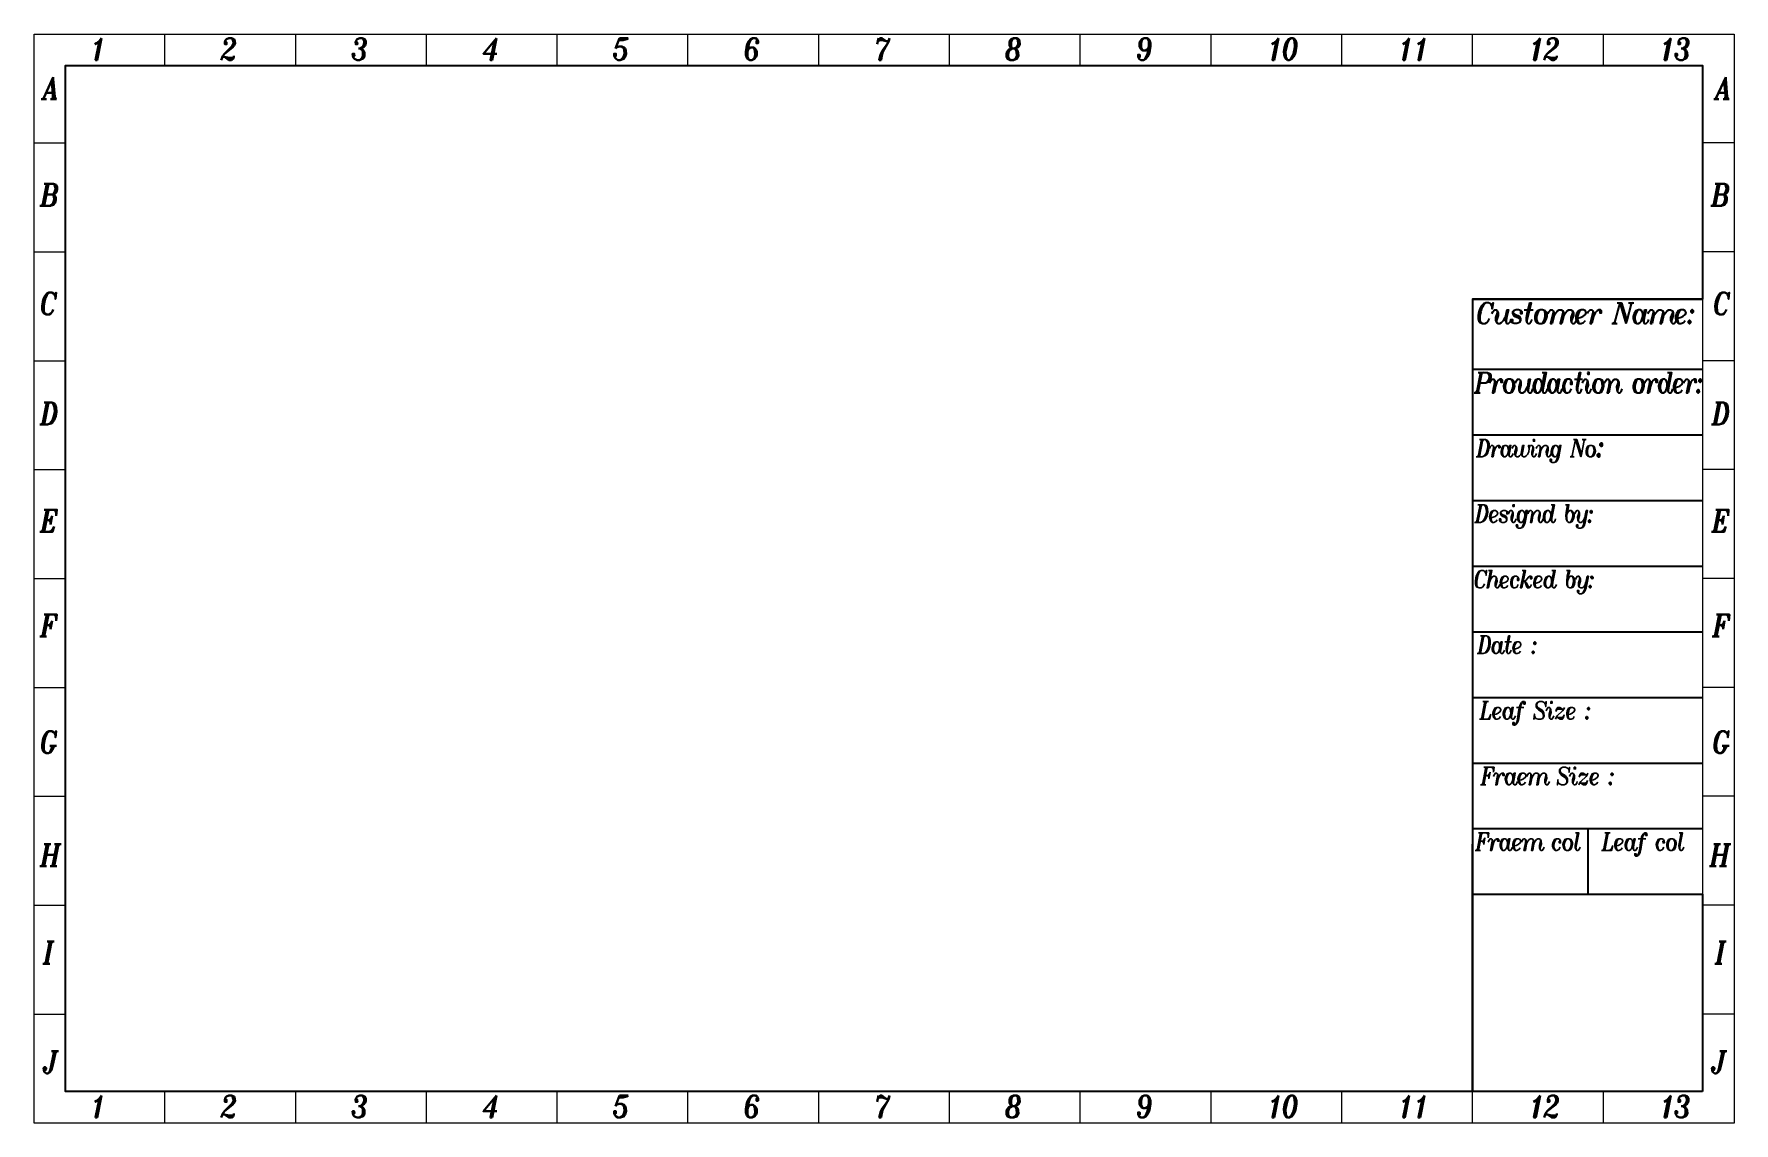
# Paper-space layout 'BEG -L' of a CAD drawing. Header units: millimetres. Extents: x 3465 to 3873, y 876 to 1137.
import ezdxf

# ---------------------------------------------------------------- set-up
doc = ezdxf.new("R2010")
doc.units = ezdxf.units.MM
doc.layers.add('FRAME', color=253, linetype='Continuous', plot=False)
doc.styles.add('ITALICT', font='ITALICT.shx')
picture_1 = doc.add_image_def('image1.jpg', size_in_pixel=(162, 139))
picture_2 = doc.add_image_def('image2.jpg', size_in_pixel=(162, 139))

psp = doc.layouts.new('BEG -L')

# ---------------------------------------------------------------- linework, layer by layer
at = {"lineweight": 5}
for p, q in [((3464.61, 1137.35), (3872.61, 1137.35)), ((3464.61, 875.95), (3464.61, 1137.35)), ((3464.61, 875.95), (3464.61, 1137.35)), ((3496.02, 1129.8), (3496.02, 1137.35)), ((3527.41, 1129.8), (3527.41, 1137.35)), ((3558.79, 1129.8), (3558.79, 1137.35)), ((3590.18, 1129.8), (3590.18, 1137.35)), ((3621.56, 1129.8), (3621.56, 1137.35)), ((3652.94, 1129.8), (3652.94, 1137.35)), ((3684.33, 1129.8), (3684.33, 1137.35)), ((3715.71, 1129.8), (3715.71, 1137.35)), ((3747.1, 1129.8), (3747.1, 1137.35)), ((3778.48, 1129.8), (3778.48, 1137.35)), ((3809.87, 1129.8), (3809.87, 1137.35)), ((3841.25, 1129.8), (3841.25, 1137.35)), ((3872.61, 1137.35), (3872.61, 875.95)), ((3472.17, 1129.8), (3865.05, 1129.8)), ((3472.17, 883.51), (3472.17, 1129.8)), ((3865.05, 1129.8), (3865.05, 883.51)), ((3464.61, 1111.21), (3472.17, 1111.21)), ((3872.61, 1111.21), (3865.05, 1111.21)), ((3464.61, 1085.07), (3472.17, 1085.07)), ((3872.61, 1085.07), (3865.05, 1085.07)), ((3464.61, 1058.93), (3472.17, 1058.93)), ((3872.61, 1058.93), (3865.05, 1058.93)), ((3464.61, 1032.79), (3472.17, 1032.79)), ((3872.61, 1032.79), (3865.05, 1032.79)), ((3464.61, 1006.65), (3472.17, 1006.65)), ((3872.61, 1006.65), (3865.05, 1006.65)), ((3464.61, 980.51), (3472.17, 980.51)), ((3872.61, 980.51), (3865.05, 980.51)), ((3464.61, 954.37), (3472.17, 954.37)), ((3872.61, 954.37), (3865.05, 954.37)), ((3464.61, 928.23), (3472.17, 928.23)), ((3872.61, 928.23), (3865.05, 928.23)), ((3464.61, 902.09), (3472.17, 902.09)), ((3872.61, 902.09), (3865.05, 902.09)), ((3865.05, 883.51), (3472.17, 883.51)), ((3496.02, 875.95), (3496.02, 883.51)), ((3527.41, 875.95), (3527.41, 883.51)), ((3558.79, 875.95), (3558.79, 883.51)), ((3590.18, 875.95), (3590.18, 883.51)), ((3621.56, 875.95), (3621.56, 883.51)), ((3652.94, 875.95), (3652.94, 883.51)), ((3684.33, 875.95), (3684.33, 883.51)), ((3715.71, 875.95), (3715.71, 883.51)), ((3747.1, 875.95), (3747.1, 883.51)), ((3778.48, 875.95), (3778.48, 883.51)), ((3809.87, 875.95), (3809.87, 883.51)), ((3841.25, 875.95), (3841.25, 883.51)), ((3872.61, 875.95), (3464.61, 875.95))]:
    psp.add_line(p, q, dxfattribs=at)
for p, q in [((3809.81, 1073.72), (3865.02, 1073.72)), ((3809.81, 1056.88), (3865.02, 1056.88)), ((3809.8, 1041.12), (3865, 1041.12)), ((3809.78, 1025.37), (3864.98, 1025.37)), ((3809.77, 1009.62), (3864.97, 1009.62)), ((3809.81, 993.87), (3865.02, 993.87)), ((3809.86, 978.11), (3865.06, 978.11)), ((3809.91, 962.36), (3865.11, 962.36)), ((3809.95, 946.61), (3865.16, 946.61)), ((3809.87, 883.51), (3809.87, 942.9))]:
    psp.add_line(p, q)
at = {"color": 0}
for p, q in [((3809.81, 1073.72), (3809.81, 883.51)), ((3837.55, 946.61), (3837.55, 930.86))]:
    psp.add_line(p, q, dxfattribs=at)
at = {"layer": 'FRAME'}
psp.add_lwpolyline([(3865.01, 1073.72), (3809.82, 1073.72), (3809.87, 883.51), (3472.17, 883.51), (3472.17, 1129.8), (3865.05, 1129.8), (3865.05, 1085.13)], close=True, dxfattribs=at)

# ---------------------------------------------------------------- texts
at = {"lineweight": 5, "style": 'ITALICT'}
for s, insert, char_height, attachment_point in [('{\\H0.8386x;\\Q-2;\\W0.9;\\T0.75;1}', (3477.95, 1136.39), 6.3069, 1), ('{\\H0.8386x;\\Q-2;\\W0.9;\\T0.75;2}', (3509.33, 1136.39), 6.3069, 1), ('{\\H0.8386x;\\Q-2;\\W0.9;\\T0.75;3}', (3540.72, 1136.39), 6.3069, 1), ('{\\H0.8386x;\\Q-2;\\W0.9;\\T0.75;4}', (3572.1, 1136.39), 6.3069, 1), ('{\\H0.8386x;\\Q-2;\\W0.9;\\T0.75;5}', (3603.49, 1136.39), 6.3069, 1), ('{\\H0.8386x;\\Q-2;\\W0.9;\\T0.75;6}', (3634.87, 1136.39), 6.3069, 1), ('{\\H0.8386x;\\Q-2;\\W0.9;\\T0.75;7}', (3666.26, 1136.39), 6.3069, 1), ('{\\H0.8386x;\\Q-2;\\W0.9;\\T0.75;8}', (3697.64, 1136.39), 6.3069, 1), ('{\\H0.8386x;\\Q-2;\\W0.9;\\T0.75;9}', (3729.03, 1136.39), 6.3069, 1), ('{\\H0.8386x;\\Q-2;\\W0.9;\\T0.75;10}', (3760.41, 1136.39), 6.3069, 1), ('{\\H0.8386x;\\Q-2;\\W0.9;\\T0.75;11}', (3791.8, 1136.39), 6.3069, 1), ('{\\H0.8386x;\\Q-2;\\W0.9;\\T0.75;12}', (3823.18, 1136.39), 6.3069, 1), ('{\\H0.8386x;\\Q-2;\\W0.9;\\T0.75;13}', (3854.54, 1136.39), 6.3069, 1), ('{\\H0.8386x;\\Q-2;\\W0.9;\\T0.75;A}', (3466.76, 1127.03), 6.3069, 1), ('{\\H0.8386x;\\Q-2;\\W0.9;\\T0.75;A}', (3871.63, 1127.03), 6.3069, 3), ('{\\H0.8386x;\\Q-2;\\W0.9;\\T0.75;B}', (3466.01, 1101.38), 6.3069, 1), ('{\\H0.8386x;\\Q-2;\\W0.9;\\T0.75;B}', (3871.21, 1101.38), 6.3069, 3), ('{\\H0.8386x;\\Q-2;\\W0.9;\\T0.75;C}', (3466.01, 1075.29), 6.3069, 1), ('{\\H0.8386x;\\Q-2;\\W0.9;\\T0.75;C}', (3871.21, 1075.29), 6.3069, 3), ('{\\T0.75;Customer Name:}', (3810.56, 1072.8, -3241625.4), 4.9119, 1), ('{\\Q-2;\\W0.9;\\T0.75;\\C0;Proudaction order:}', (3810.21, 1056.13, -3241625.4), 4.9119, 1), ('{\\H0.8386x;\\Q-2;\\W0.9;\\T0.75;D}', (3466.01, 1048.92), 6.3069, 1), ('{\\H0.8386x;\\Q-2;\\W0.9;\\T0.75;D}', (3871.21, 1048.92), 6.3069, 3), ('{\\H0.8386x;\\Q-2;\\W0.9;\\T0.75;Drawing No}:', (3810.75, 1040.78, -3241625.4), 4.9119, 1), ('{\\H0.8386x;\\Q-2;\\W0.9;\\T0.75;E}', (3466.01, 1023.17), 6.3069, 1), ('{\\H0.8386x;\\Q-2;\\W0.9;\\T0.75;E}', (3871.21, 1023.17), 6.3069, 3), ('{\\H0.8386x;\\Q-2;\\W0.9;\\T0.75;F}', (3466.01, 998), 6.3069, 1), ('{\\H0.8386x;\\Q-2;\\W0.9;\\T0.75;F}', (3871.21, 998), 6.3069, 3), ('{\\H0.8386x;\\Q-2;\\W0.9;\\T0.75;G}', (3466.01, 970.03), 6.3069, 1), ('{\\H0.8386x;\\Q-2;\\W0.9;\\T0.75;G}', (3871.21, 970.03), 6.3069, 3), ('{\\H0.8386x;\\Q-2;\\W0.9;\\T0.75;H}', (3466.01, 942.86), 6.3069, 1), ('{\\H0.8386x;\\Q-2;\\W0.9;\\T0.75;H}', (3871.21, 942.86), 6.3069, 3), ('{\\H0.8386x;\\Q-2;\\W0.9;\\T0.75;I}', (3466.76, 919.48), 6.3069, 1), ('{\\H0.8386x;\\Q-2;\\W0.9;\\T0.75;I}', (3870.46, 919.48), 6.3069, 3), ('{\\H0.8386x;\\Q-2;\\W0.9;\\T0.75;J}', (3466.76, 893.16), 6.3069, 1), ('{\\H0.8386x;\\Q-2;\\W0.9;\\T0.75;J}', (3870.46, 893.16), 6.3069, 3), ('{\\H0.8386x;\\Q-2;\\W0.9;\\T0.75;1}', (3477.95, 882.54), 6.3069, 1), ('{\\H0.8386x;\\Q-2;\\W0.9;\\T0.75;2}', (3509.33, 882.54), 6.3069, 1), ('{\\H0.8386x;\\Q-2;\\W0.9;\\T0.75;3}', (3540.72, 882.54), 6.3069, 1), ('{\\H0.8386x;\\Q-2;\\W0.9;\\T0.75;4}', (3572.1, 882.54), 6.3069, 1), ('{\\H0.8386x;\\Q-2;\\W0.9;\\T0.75;5}', (3603.49, 882.54), 6.3069, 1), ('{\\H0.8386x;\\Q-2;\\W0.9;\\T0.75;6}', (3634.87, 882.54), 6.3069, 1), ('{\\H0.8386x;\\Q-2;\\W0.9;\\T0.75;7}', (3666.26, 882.54), 6.3069, 1), ('{\\H0.8386x;\\Q-2;\\W0.9;\\T0.75;8}', (3697.64, 882.54), 6.3069, 1), ('{\\H0.8386x;\\Q-2;\\W0.9;\\T0.75;9}', (3729.03, 882.54), 6.3069, 1), ('{\\H0.8386x;\\Q-2;\\W0.9;\\T0.75;10}', (3760.41, 882.54), 6.3069, 1), ('{\\H0.8386x;\\Q-2;\\W0.9;\\T0.75;11}', (3791.8, 882.54), 6.3069, 1), ('{\\H0.8386x;\\Q-2;\\W0.9;\\T0.75;12}', (3823.18, 882.54), 6.3069, 1), ('{\\H0.8386x;\\Q-2;\\W0.9;\\T0.75;13}', (3854.54, 882.54), 6.3069, 1)]:
    psp.add_mtext(s, dxfattribs=dict(at, insert=insert, char_height=char_height, attachment_point=attachment_point))
at = {"color": 0, "char_height": 4.2269, "width": 88.369, "attachment_point": 2, "style": 'ITALICT'}
for s, insert in [('{\\Q-2;\\W0.9;\\T0.75;Designd by:}', (3824.61, 1024.36)), ('{\\Q-2;\\W0.9;\\T0.75;Checked by:}', (3824.6, 1008.61)), ('{\\Q-2;\\W0.9;\\T0.75;Date :}', (3818.15, 992.86)), ('{\\Q-2;\\W0.9;\\T0.75;Leaf Size :}', (3824.89, 977.11)), ('{\\Q-2;\\W0.9;\\T0.75;Fraem Size :}', (3827.81, 961.35)), ('{\\Q-2;\\W0.9;\\T0.75;Fraem col }', (3823.01, 945.6)), ('{\\Q-2;\\W0.9;\\T0.75;Leaf col }', (3850.61, 945.6))]:
    psp.add_mtext(s, dxfattribs=dict(at, insert=insert))

# ---------------------------------------------------------------- pictures from other files: only their frames are drawn
at = {"color": 0}
image = psp.add_image(picture_2, insert=(3809.81, 883.51), size_in_units=(55.24, 47.4), dxfattribs=at)
image.dxf.flags = 7
image = psp.add_image(picture_1, insert=(3809.87, 883.51), size_in_units=(55.19, 47.35), dxfattribs=at)
image.dxf.flags = 7
image = psp.add_image(picture_1, insert=(3809.87, 883.51), size_in_units=(1.94886e-11, 1.67217e-11), dxfattribs=at)
image.dxf.flags = 7

# ---------------------------------------------------------------- viewports
at = {"layer": 'FRAME'}
vp = psp.add_viewport(center=(3668.61, 1006.65), size=(392.89, 246.2932), view_center_point=(-6641.916, 13149.394), view_height=37865.88198, dxfattribs=at)
vp.dxf.flags = 0x10000  # cut along an outline
vp.dxf.clipping_boundary_handle = psp.add_lwpolyline([(3865.01, 1073.72), (3809.82, 1073.72), (3809.87, 883.51), (3472.17, 883.51), (3472.17, 1129.8), (3865.05, 1129.8), (3865.05, 1085.13)], format="xyb", close=True, dxfattribs={"invisible": 1}).dxf.handle

doc.saveas('drawing.dxf')
